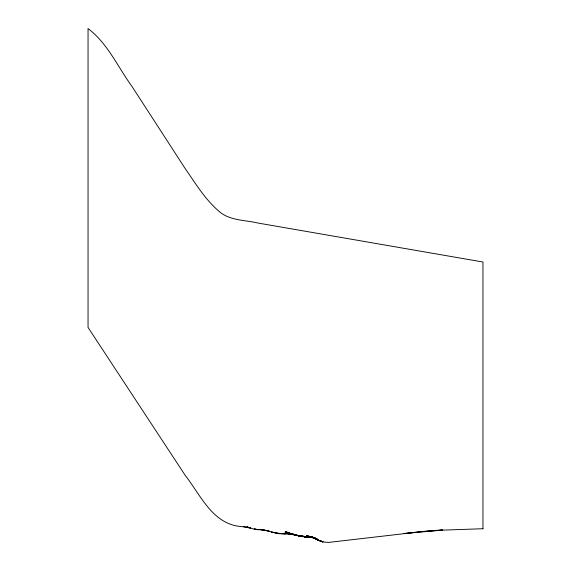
<?xml version="1.0" encoding="UTF-8"?>
<svg xmlns="http://www.w3.org/2000/svg" width="571" height="571" viewBox="0 0 571 571"><rect width="100%" height="100%" fill="white"/><g stroke="black" fill="none" stroke-linecap="round" stroke-linejoin="round"><path stroke-width="0.86" d="M419.335 531.915L328.282 542.45L322.9 541.9L317.512 539.938L312.123 536.797L317.512 539.895L322.9 541.9L317.512 539.823L312.123 536.968L317.512 539.773L312.123 537.09L317.512 539.659L312.123 537.204L317.512 539.538L312.123 537.311L317.512 539.181L306.741 535.512L315.856 538.41M421.091 531.715L442.468 530.102L404.011 533.521L428.971 530.837L442.468 530.131M482.952 528.717L435.716 530.388M268.991 530.966L264.73 530.209L278.377 533.671L295.143 534.463M243.317 526.619L250.612 528.196L246.965 526.819L254.259 529.224L264.73 529.945M257.906 529.702L254.259 528.939L257.906 529.674L263.873 529.917M314.2 537.639L295.971 535.362L285.2 531.544L295.971 535.334L312.537 537.361L301.352 536.34L285.2 532.243L301.352 536.397L314.2 537.796L306.741 536.447L315.856 538.339M295.143 534.449L285.2 533.278C294.386 534.413 303.23 537.268 312.537 537.468M278.377 533.257L285.2 533.964M314.2 537.739L306.741 536.747L314.2 537.918M268.991 531.073L261.318 529.838M306.741 537.018L295.971 535.291L306.741 537.018L301.352 536.076M315.856 538.282L306.741 536.041L315.856 538.489M482.952 528.81L482.952 262.018L257.906 223.033C245.751 220.12 232.197 220.691 221.562 213.361C206.274 201.427 196.153 184.326 185.211 168.609L131.908 86.328C117.733 66.871 107.655 43.367 88.048 28.55L88.048 327.426L185.211 475.358C199.736 493.872 211.206 521.159 236.701 525.962A106.82 106.82 0 0 0 247.3 527.133M306.741 536.811L301.352 536.412L285.2 532.814L301.352 536.412L306.741 536.883L301.352 536.383L295.971 535.113L301.352 536.412L306.741 536.811M278.377 533.314L271.553 532.122L278.377 533.314M322.9 541.779L317.512 539.959L322.9 541.779"/></g></svg>
